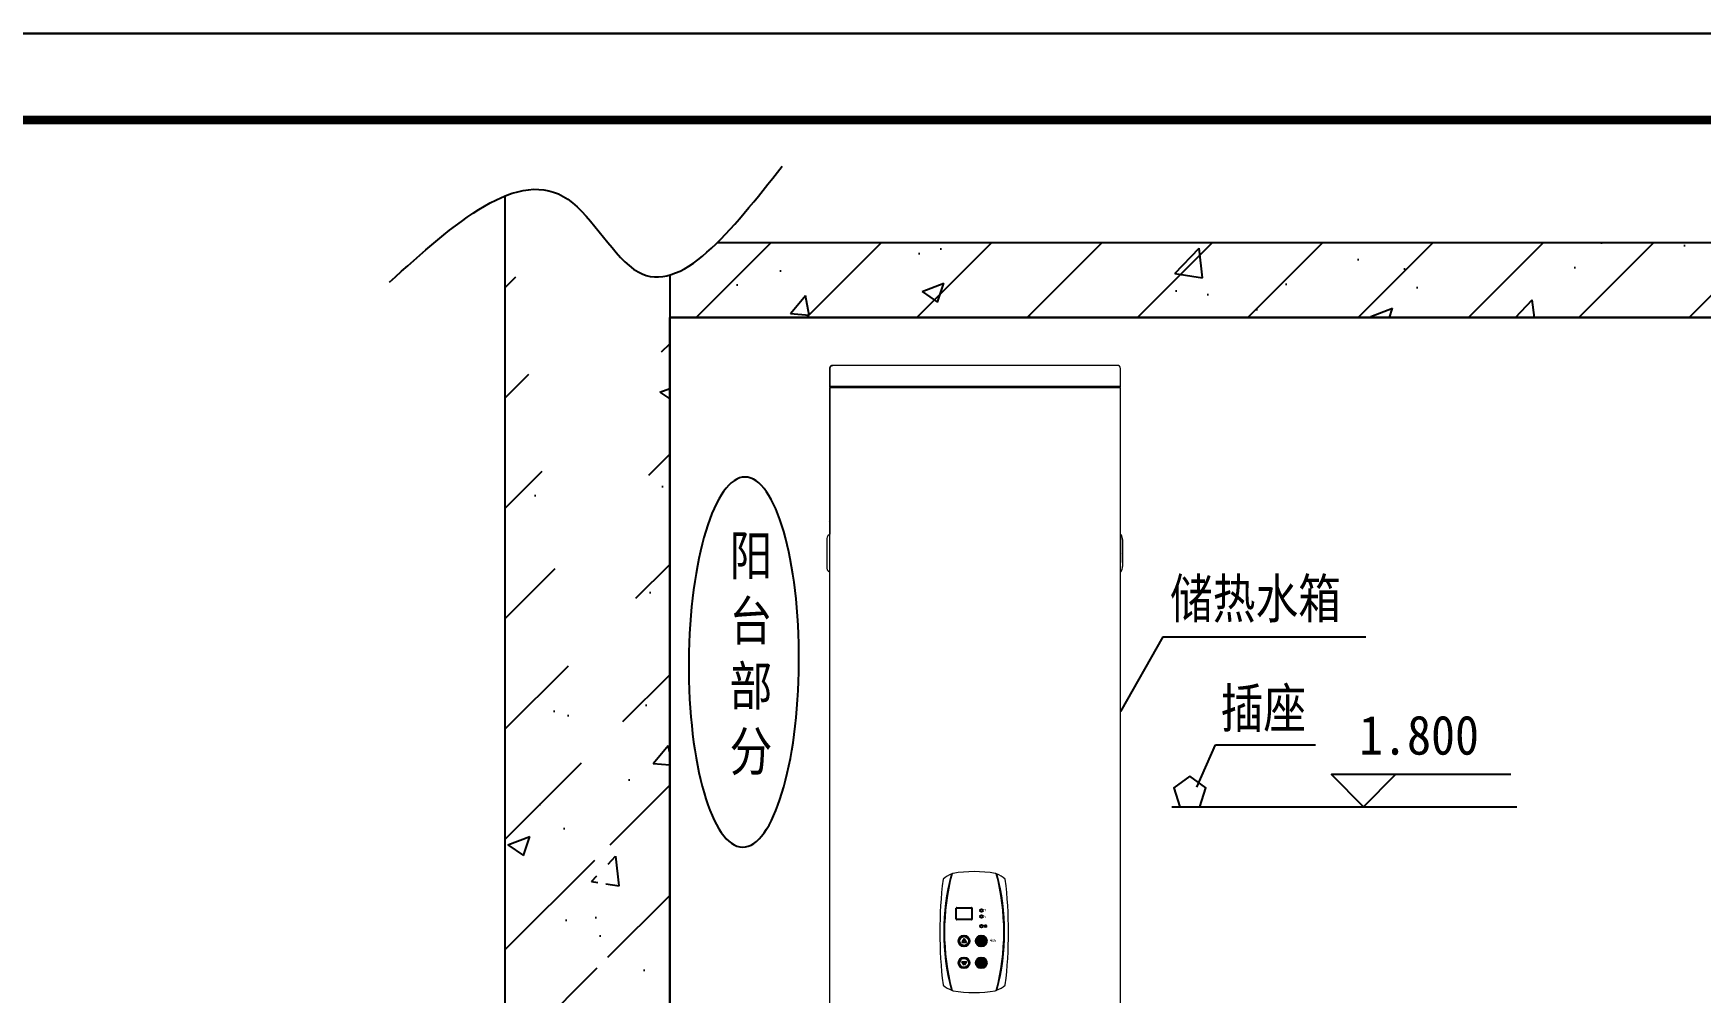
# Model space of a CAD drawing. Extents: x 27938 to 1507990, y 110129 to 923079.
# Drawn here: x 655315 to 674544, y 458590 to 469657 of the extents above; entities that cross this region are included whole.
import ezdxf

# ---------------------------------------------------------------- set-up
doc = ezdxf.new("R2010")
doc.units = 0
doc.header["$LTSCALE"] = 1000
doc.header["$MEASUREMENT"] = 0
doc.linetypes.add('DASH', pattern=[0.35, 0.25, -0.1])
for name, color, linetype in [('100L夹套一键通外壳-GMO', 7, 'Continuous'), ('AXIS', 3, 'Continuous'), ('TWT_TEXT', 7, 'Continuous'), ('图框', 140, 'Continuous'), ('太阳能', 252, 'Continuous'), ('实线层', 7, 'Continuous'), ('显示器外壳', 7, 'Continuous'), ('灌液口封盖', 7, 'Continuous'), ('立式GL10015DBJ外壳', 7, 'Continuous'), ('装饰圈', 7, 'Continuous'), ('装饰面板', 7, 'Continuous')]:
    doc.layers.add(name, color=color, linetype=linetype)
doc.layers.add('CAXA0', color=7, linetype='Continuous', lineweight=70)
doc.layers.add('yichutu', color=7, linetype='Continuous', true_color=0xffffff, plot=False)
doc.styles.add('_TWT_DIM', font='', dxfattribs={"width": 0.8, "height": 3.5})
doc.styles.add('字高3.5', font='', dxfattribs={"height": 3})
doc.styles.get('_TWT_DIM').set_extended_font_data('FangSong_GB2312')
doc.styles.get('字高3.5').set_extended_font_data('SimSun')
pattern_1 = [(45, (496444.7, 355869.1), (-636.396, 636.396), []), (50, (496444.7, 355869), (2582.137, -225.908), [270, -2970]), (355, (496444.7, 355869), (-499.505, 2707.892), [216, -2376]), (100.4514, (496659.9, 355850.3), (2082.634, 2481.982), [229.465, -2524.11]), (46.1842, (496444.7, 356589), (3842.07, -595.87), [405, -4455]), (96.6356, (496765, 356539.4), (3364.786, 3506.824), [344.2, -3786.17]), (351.1842, (496444.7, 356589), (3364.78, 3506.83), [324, -3564]), (21, (496804.7, 356409), (2148.865, -1449.428), [270, -2970]), (326, (496804.7, 356409), (875.935, 2610.54), [216, -2376]), (71.4514, (496983.8, 356288.3), (3024.8, 1161.11), [229.465, -2524.11]), (37.5, (496444.7, 355869.1), (43.7755, 1198.418), [0, -2347.2, 0, -2412, 0, -2385]), (7.5, (496444.7, 355869.1), (947.05, 1419.882), [0, -1375.2, 0, -2293.2, 0, -909]), (327.5, (495641.9, 355869.1), (1921.7608, -81.1975), [0, -900, 0, -2808, 0, -3726]), (317.5, (495281.9, 355869.1), (2099.47, 360.378), [0, -1170, 0, -1864.8, 0, -2646])]

# ---------------------------------------------------------------- blocks, each defined once
blk = doc.blocks.new('TK')
at = {"layer": '图框'}
blk.add_lwpolyline([(465375, 548714), (549475, 548714), (549475, 489314), (465375, 489314)], close=True, dxfattribs=at)
blk.add_lwpolyline([(465375, 548714), (549475, 548714), (549475, 489314), (465375, 489314)], close=True, dxfattribs=at)
at = {"layer": '图框', "const_width": 100}
blk.add_lwpolyline([(548475, 490314), (548475, 547714), (467875, 547714), (467875, 490314)], close=True, dxfattribs=at)
blk = doc.blocks.new('yct-841-594-84100-59399.9999999999-100-1000.0')
at = {"layer": 'yichutu', "color": 7, "true_color": 0xffffff}
blk.add_lwpolyline([(0, 0), (0, 59400), (84100, 59400), (84100, 0)], close=True, dxfattribs=at)

msp = doc.modelspace()

# ---------------------------------------------------------------- hatches: boundary and pattern name
at = {"layer": '100L夹套一键通外壳-GMO', "linetype": 'Continuous'}
h = msp.add_hatch(color=256, dxfattribs=at)
h.dxf.hatch_style = 1
h.paths.add_polyline_path([(666048.9, 459213.2), (666025.5, 459172.7), (666072.3, 459172.7)])
h.paths.add_polyline_path([(666072.3, 458947.7), (666025.5, 458947.7), (666048.9, 458907.2)])
h = msp.add_hatch(color=256, dxfattribs=at)
h.dxf.hatch_style = 1
h.paths.add_polyline_path([(666309.9, 459186.2, 1), (666183.9, 459186.2, 1)])
h = msp.add_hatch(color=256, dxfattribs=at)
h.dxf.hatch_style = 1
h.paths.add_polyline_path([(666309.9, 458934.2, 1), (666183.9, 458934.2, 1)])
at = {"layer": '实线层', "lineweight": -2}
h = msp.add_hatch(dxfattribs=at)
h.set_pattern_fill('钢筋混凝土', color=256, scale=360)
h.set_pattern_definition(pattern_1)
edge = h.paths.add_edge_path()
edge.add_line((662654.2, 466868.4), (662654.2, 453730.4))
edge.add_line((660753.4, 467780.6), (660753.4, 455123.1))
edge.add_line((660753.4, 455123.1), (660753.4, 453047.6))
edge.add_line((660753.4, 453047.6), (662654.2, 453730.4))
edge.add_line((660753.4, 452583), (660753.4, 445638.8))
edge.add_line((662654.2, 453265.7), (662654.2, 441403.2))
edge.add_line((660753.4, 452583), (662654.2, 453265.7))
edge.add_line((660753.4, 442285.7), (660753.4, 448707.5))
h = msp.add_hatch(dxfattribs=at)
h.set_pattern_fill('钢筋混凝土', color=256, scale=360)
h.set_pattern_definition(pattern_1)
edge = h.paths.add_edge_path()
edge.add_line((663205.5, 467245.1), (676150.6, 467245.1))
edge.add_line((676150.6, 467245.1), (676150.6, 466379.6))
edge.add_line((676150.6, 466379.6), (662654.2, 466379.6))
at = {"layer": '立式GL10015DBJ外壳', "lineweight": 0}
h = msp.add_hatch(dxfattribs=at)
h.set_pattern_fill('LINE', color=0, scale=115.079139, angle=45, style=0)
h.set_pattern_definition([(45, (661091.37, 455562.7), (-258.36, 258.36), [])])
edge = h.paths.add_edge_path()
edge.add_line((664498, 465567.6), (664498, 463877.4))
edge.add_spline(control_points=[(664498, 463877.4), (664499.2, 463878.5), (664500.4, 463879.7), (664501.6, 463880.9)], knot_values=[0.3947288, 0.3947288, 0.3947288, 0.3947288, 0.3951256, 0.3951256, 0.3951256, 0.3951256], degree=3, periodic=0)
edge.add_line((664501.6, 463880.9), (664501.6, 465567.6))
edge.add_spline(control_points=[(664501.6, 465567.6), (664501.6, 465568.6), (664502, 465569.5), (664503.4, 465570.9), (664504.3, 465571.2), (664505.2, 465571.2)], knot_values=[0, 0, 0, 0, 0.5, 0.5, 1, 1, 1, 1], degree=3, periodic=0)
edge.add_line((664505.2, 465571.2), (664520.4, 465571.2))
edge.add_spline(control_points=[(664520.4, 465571.2), (664521.3, 465571.2), (664522.3, 465571.4), (664524, 465572.1), (664524.8, 465572.7), (664526.2, 465574), (664526.7, 465574.8), (664527.5, 465576.5), (664527.6, 465577.5), (664527.6, 465578.4)], knot_values=[0, 0, 0, 0, 0.25, 0.25, 0.5, 0.5, 0.75, 0.75, 1, 1, 1, 1], degree=3, periodic=0)
edge.add_line((664527.6, 465578.4), (664527.6, 465607.9))
edge.add_spline(control_points=[(664527.6, 465607.9), (664527.7, 465609.4), (664527.4, 465610.9), (664525.9, 465613.4), (664524.8, 465614.4), (664523.4, 465615)], knot_values=[0, 0, 0, 0, 0.5, 0.5, 1, 1, 1, 1], degree=3, periodic=0)
edge.add_line((664523.4, 465615), (664517.9, 465617.6))
edge.add_spline(control_points=[(664517.9, 465617.6), (664517.3, 465617.8), (664516.9, 465618.3), (664516.4, 465619.5), (664516.4, 465620.1), (664516.7, 465620.7)], knot_values=[0, 0, 0, 0, 0.5, 0.5, 1, 1, 1, 1], degree=3, periodic=0)
edge.add_spline(control_points=[(664516.7, 465620.7), (664528.5, 465647.9), (664540.3, 465675.1), (664552.2, 465702.3)], knot_values=[0, 0, 0, 0, 1, 1, 1, 1], degree=3, periodic=0)
edge.add_line((664552.2, 465702.3), (664548.8, 465703.8))
edge.add_spline(control_points=[(664548.8, 465703.8), (664537, 465676.6), (664525.2, 465649.4), (664513.4, 465622.1)], knot_values=[0, 0, 0, 0, 1, 1, 1, 1], degree=3, periodic=0)
edge.add_spline(control_points=[(664513.4, 465622.1), (664513.1, 465621.4), (664512.9, 465620.7), (664512.9, 465619.1), (664513, 465618.3), (664513.6, 465616.9), (664514, 465616.2), (664515, 465615.1), (664515.7, 465614.6), (664516.4, 465614.3)], knot_values=[0, 0, 0, 0, 0.25, 0.25, 0.5, 0.5, 0.75, 0.75, 1, 1, 1, 1], degree=3, periodic=0)
edge.add_line((664516.4, 465614.3), (664521.9, 465611.8))
edge.add_spline(control_points=[(664521.9, 465611.8), (664522.5, 465611.5), (664523.1, 465611), (664523.8, 465609.9), (664524, 465609.2), (664524, 465608.5)], knot_values=[0, 0, 0, 0, 0.5, 0.5, 1, 1, 1, 1], degree=3, periodic=0)
edge.add_line((664524, 465608.5), (664524, 465578.4))
edge.add_spline(control_points=[(664524, 465578.4), (664524, 465577.5), (664523.6, 465576.5), (664522.3, 465575.2), (664521.4, 465574.8), (664520.4, 465574.8)], knot_values=[0, 0, 0, 0, 0.5, 0.5, 1, 1, 1, 1], degree=3, periodic=0)
edge.add_line((664520.4, 465574.8), (664505.2, 465574.8))
edge.add_spline(control_points=[(664505.2, 465574.8), (664504.3, 465574.8), (664503.4, 465574.6), (664501.6, 465573.9), (664500.8, 465573.4), (664499.5, 465572.1), (664498.9, 465571.3), (664498.2, 465569.5), (664498, 465568.6), (664498, 465567.6)], knot_values=[0, 0, 0, 0, 0.25, 0.25, 0.5, 0.5, 0.75, 0.75, 1, 1, 1, 1], degree=3, periodic=0)

# ---------------------------------------------------------------- linework, layer by layer
at = {"color": 0, "lineweight": -3, "ltscale": 9}
msp.add_line((668733.2, 460961.7), (668950.2, 461447.6), dxfattribs=at)
at = {"color": 0, "ltscale": 9}
msp.add_line((668950.2, 461447.6), (670103.7, 461447.6), dxfattribs=at)
at = {"color": 0, "linetype": 'ByBlock', "lineweight": -3, "ltscale": 0.3}
msp.add_lwpolyline([(663205.5, 467245.1), (676150.6, 467245.1), (676150.6, 466379.6), (662654.2, 466379.6)], dxfattribs=at)
msp.add_lwpolyline([(668653.8, 461088.7), (668468.2, 460953.9), (668539.1, 460735.7), (668768.5, 460735.7), (668839.4, 460953.9)], close=True, dxfattribs=at)
at = {"layer": '100L夹套一键通外壳-GMO', "linetype": 'Continuous'}
for p, q in [((665959.7, 459439.3), (665959.7, 459565.3)), ((665964.2, 459569.8), (666135.2, 459569.8)), ((666135.2, 459434.8), (665964.2, 459434.8)), ((666139.7, 459565.3), (666139.7, 459439.3)), ((666247.3, 459214), (666247.3, 459190.3)), ((666284.6, 459358), (666277.1, 459358)), ((666302.6, 459367), (666293.6, 459367)), ((666302.6, 459349), (666293.6, 459349)), ((666302.6, 459367), (666302.6, 459349)), ((666302.6, 459364), (666310.1, 459364)), ((666302.6, 459358), (666314, 459358)), ((666302.6, 459352), (666310.1, 459352))]:
    msp.add_line(p, q, dxfattribs=at)
for points in [[(666048.9, 459213.2), (666025.5, 459172.7), (666072.3, 459172.7)], [(666048.9, 458907.2), (666025.5, 458947.7), (666072.3, 458947.7)]]:
    msp.add_lwpolyline(points, close=True, dxfattribs=at)
for centre, radius in [((666250.7, 459538.8), 15.8), ((666250.7, 459467.6), 15.8), ((666048.9, 459186.2), 63), ((666048.9, 459186.2), 54), ((666246.9, 459186.2), 63), ((666250.7, 459357.3), 15.8), ((666048.9, 458934.2), 63), ((666048.9, 458934.2), 54), ((666246.9, 458934.2), 63)]:
    msp.add_circle(centre, radius, dxfattribs=at)
at = {"layer": '100L夹套一键通外壳-GMO', "color": 0, "lineweight": 0}
msp.add_arc((665881.5, 459837.8), 11.2, 244.98027, 255.93225, dxfattribs=at)
at = {"layer": '100L夹套一键通外壳-GMO', "linetype": 'Continuous'}
for centre, radius, start, end in [((665964.2, 459565.3), 4.5, 90, 180), ((665964.2, 459439.3), 4.5, 180, 270), ((666135.2, 459565.3), 4.5, 0, 90), ((666135.2, 459439.3), 4.5, 270, 0), ((666247.3, 459187.3), 14.1, 116.60836, 270), ((666247.3, 459187.3), 14.1, 270, 63.39164), ((666293.6, 459358), 9, 90, 270)]:
    msp.add_arc(centre, radius, start, end, dxfattribs=at)
at = {"layer": 'AXIS', "color": 0}
msp.add_line((668341.7, 462695.5), (667854.1, 461833.7), dxfattribs=at)
at = {"layer": 'AXIS', "color": 0, "lineweight": -3}
msp.add_line((668341.7, 462695.5), (670684.1, 462695.5), dxfattribs=at)
at = {"layer": 'CAXA0', "color": 0, "lineweight": 0}
for p, q in [((664498, 465790.9), (664498, 465582.4)), ((664501.6, 465790.9), (664501.6, 465582.4)), ((664948.8, 465826.9), (664534.2, 465826.9)), ((665065.5, 465826.9), (664948.8, 465826.9)), ((667275.7, 465826.9), (665066.5, 465826.9)), ((667393.3, 465826.9), (667276.5, 465826.9)), ((667691.8, 465826.9), (667393.3, 465826.9)), ((667818.1, 465826.9), (667691.8, 465826.9)), ((667854.1, 465582.4), (667854.1, 465790.9)), ((664498, 465567.6), (664498, 463877.4)), ((667854.1, 465582.4), (664501.6, 465582.4)), ((664508.2, 465582.4), (664501.6, 465582.4)), ((667854.1, 465567.6), (664501.6, 465567.6)), ((664668.1, 465567.6), (664501.6, 465567.6)), ((664501.6, 465567.6), (664501.6, 463880.9)), ((664505.2, 465575), (667846.9, 465575.2)), ((667854.1, 457898.3), (667854.1, 465567.6)), ((664486.1, 464030.1), (664486.4, 464030.1)), ((664464.8, 463812.5), (664464.8, 463503)), ((664498, 463877.4), (664498, 457632.8)), ((667854.6, 463868.5), (667850.8, 463446.9)), ((667854.6, 463875.7), (667854.4, 463875.7)), ((667876, 463816.1), (667876, 463506.6)), ((667876, 463769.2), (667876, 463661.3)), ((667876, 463553.4), (667876, 463661.3))]:
    msp.add_line(p, q, dxfattribs=at)
for centre, radius, start, end in [((667818.1, 465790.9), 36, 0, 90), ((664505.5, 465582.5), 7.49, 180.94095, 267.72784), ((664505.5, 465567.5), 7.49, 92.27216, 179.05905), ((667831.8, 465578.4), 3.6, 244.95395, 270), ((667846.9, 465582.4), 7.19, 270, 0), ((667846.9, 465567.6), 7.19, 0, 90), ((664529.2, 463818.5), 64.7, 125.48901, 185.34315), ((667854.6, 463868.5), 7.19, 30.18982, 90), ((667764.5, 463816.1), 111.5, 0, 30.18982), ((664516.8, 463495.1), 52.6, 171.37755, 246.4716)]:
    msp.add_arc(centre, radius, start, end, dxfattribs=at)
for points in [[(664534.2, 465826.9), (664531.8, 465826.9), (664529.4, 465826.7), (664524.8, 465825.8), (664522.6, 465825.1), (664518.2, 465823.3), (664516.1, 465822.2), (664512.2, 465819.6), (664510.3, 465818.1), (664507, 465814.7), (664505.5, 465812.9), (664502.8, 465809), (664501.7, 465806.9), (664499.9, 465802.6), (664499.2, 465800.3), (664498.2, 465795.6), (664498, 465793.3), (664498, 465790.9)], [(664534.2, 465823.3), (664532.1, 465823.3), (664529.9, 465823.1), (664525.8, 465822.3), (664523.7, 465821.7), (664519.8, 465820.1), (664517.9, 465819.1), (664514.4, 465816.7), (664512.7, 465815.4), (664509.7, 465812.4), (664508.3, 465810.7), (664506, 465807.2), (664504.9, 465805.3), (664503.3, 465801.4), (664502.7, 465799.3), (664501.8, 465795.2), (664501.6, 465793.1), (664501.6, 465790.9)]]:
    msp.add_open_spline(points, degree=3, knots=[0, 0, 0, 0, 0.125, 0.125, 0.25, 0.25, 0.375, 0.375, 0.5, 0.5, 0.625, 0.625, 0.75, 0.75, 0.875, 0.875, 1, 1, 1, 1], dxfattribs=at)
msp.add_open_spline([(664491.6, 463871.1), (664491.6, 463871.1), (664494.9, 463874.4), (664501.6, 463880.9)], degree=3, dxfattribs=at)
at = {"layer": 'TWT_TEXT', "color": 0}
msp.add_line((668446.2, 460735.7), (672422.4, 460735.7), dxfattribs=at)
msp.add_lwpolyline([(672356.5, 461105.2), (670286.8, 461105.2), (670656.3, 460735.7), (671025.8, 461105.2)], dxfattribs=at)
at = {"layer": '太阳能', "color": 0, "linetype": 'ByBlock', "lineweight": -3, "ltscale": 100}
for p, q in [((660753.4, 467780.6), (660753.4, 442285.7)), ((662654.2, 466868.4), (662654.2, 453730.4))]:
    msp.add_line(p, q, dxfattribs=at)
at = {"layer": '太阳能', "color": 0, "linetype": 'DASH', "lineweight": -3, "ltscale": 400}
msp.add_lwpolyline([(662654.2, 466379.6), (676150.6, 466379.6), (676150.6, 454387.8), (662654.2, 454387.8)], close=True, dxfattribs=at)
at = {"layer": '太阳能', "color": 0, "linetype": 'ByBlock', "lineweight": -3, "ltscale": 100, "extrusion": (0, 0, -1)}
msp.add_ellipse((663509.7, 462403.5), major_axis=(-14.5, -2134.7), ratio=0.2977205, dxfattribs=at)
at = {"layer": '太阳能', "color": 0, "linetype": 'ByBlock', "lineweight": -3, "ltscale": 100}
msp.add_spline([(659422.9, 466786.8), (661479.2, 467742.9), (662289.6, 466904.5), (663952.9, 468126.6)], degree=3, dxfattribs=at)
at = {"layer": '显示器外壳', "color": 0, "lineweight": 0}
for centre, radius, start, end in [((666452.4, 459815.4), 27, 90.04662, 100.18856), ((666452.4, 459815.4), 15.7, 90.00061, 92.66488), ((665886, 458754.5), 27, 253.15438, 270.04662)]:
    msp.add_arc(centre, radius, start, end, dxfattribs=at)
at = {"layer": '灌液口封盖', "color": 0, "lineweight": 0}
msp.add_line((667854.4, 463446.9), (667854.6, 463446.9), dxfattribs=at)
for centre, radius, start, end in [((667854.6, 463454.1), 7.19, 270, 329.81018), ((667764.5, 463506.6), 111.5, 329.81018, 0)]:
    msp.add_arc(centre, radius, start, end, dxfattribs=at)
at = {"layer": '装饰圈', "color": 0, "lineweight": 0}
for p, q in [((665906.5, 459961), (665910.3, 459962.4)), ((666420.9, 459962.4), (666424.8, 459961)), ((665910.3, 458616.4), (665906.5, 458617.8)), ((666424.8, 458617.8), (666420.9, 458616.4))]:
    msp.add_line(p, q, dxfattribs=at)
for centre, radius, start, end in [((670858.7, 459289.4), 5088.7, 173.12389, 186.87611), ((665811.1, 459898.1), 4.5, 132.03838, 173.12389), ((666012.8, 459674.4), 305.7, 110.34719, 132.03842), ((668454.3, 459289.4), 2639.2, 165.41857, 194.58097), ((668489.7, 459289.4), 2665.7, 165.37642, 194.62358), ((665911.1, 459950.5), 11.5, 113.39213, 162.95067), ((663841.6, 459289.4), 2665.7, 345.37642, 14.62358), ((666420.2, 459950.4), 11.5, 17.15907, 66.49325), ((666318.5, 459674.4), 305.7, 47.96161, 69.65155), ((663876.9, 459289.4), 2639.2, 345.41857, 14.58097), ((666520.1, 459898.1), 4.5, 6.87611, 47.96161), ((661472.6, 459289.4), 5088.7, 353.12389, 6.87611), ((665811.1, 458680.7), 4.5, 186.87611, 227.96162), ((666012.8, 458904.4), 305.7, 227.96162, 249.65156), ((665911.1, 458628.4), 11.5, 197.15907, 246.49326), ((666318.5, 458904.4), 305.7, 290.3472, 312.03843), ((666420.2, 458628.3), 11.5, 293.39214, 342.95067), ((666520.1, 458680.7), 4.5, 312.03839, 353.12389)]:
    msp.add_arc(centre, radius, start, end, dxfattribs=at)
at = {"layer": '装饰面板', "color": 0, "lineweight": 0}
for centre, radius, start, end in [((666012.8, 459674.4), 305.7, 107.33672, 109.58145), ((666165.6, 458486.7), 1499.5, 80.63768, 99.36231), ((666318.5, 459674.4), 305.7, 70.41854, 72.66323), ((668489.7, 459289.4), 2665.7, 165.37642, 194.62358), ((663841.6, 459289.4), 2665.7, 345.37642, 14.62358), ((666012.8, 458904.4), 305.7, 250.41855, 252.66328), ((666165.6, 460092.1), 1499.5, 260.63769, 279.36232), ((666318.5, 458904.4), 305.7, 287.33677, 289.58146)]:
    msp.add_arc(centre, radius, start, end, dxfattribs=at)

# ---------------------------------------------------------------- block references
msp.add_blockref('TK', (141075.6, -79056.7))
at = {"layer": 'yichutu'}
msp.add_blockref('yct-841-594-84100-59399.9999999999-100-1000.0', (606450.6, 410257), dxfattribs=at)

# ---------------------------------------------------------------- texts
at = {"layer": '100L夹套一键通外壳-GMO', "linetype": 'Continuous', "char_height": 9, "width": 27, "attachment_point": 1, "style": '字高3.5'}
for s, insert in [('设定温度', (666277.1, 459553.7)), ('实际温度', (666277.1, 459478.7))]:
    msp.add_mtext(s, dxfattribs=dict(at, insert=insert))
at = {"layer": '100L夹套一键通外壳-GMO', "linetype": 'Continuous', "char_height": 27, "attachment_point": 1, "style": '字高3.5'}
for s, insert in [('电源\\P  ', (666343.2, 459207.2)), ('即热', (666214.6, 458953.2))]:
    msp.add_mtext(s, dxfattribs=dict(at, insert=insert))
at = {"layer": 'TWT_TEXT', "color": 0, "style": '_TWT_DIM', "width": 0.9}
msp.add_text('1.800', height=451.72, dxfattribs=at).set_placement((670605.3, 461336.4))
at = {"layer": 'TWT_TEXT', "color": 0, "attachment_point": 1, "style": '_TWT_DIM'}
for s, insert, char_height, width in [('阳\\P台\\P部\\P分', (663344.8, 463859.7), 451.7, 83304.574), ('{\\fFangSong|b0|i0|c134|p49;储热水箱}', (668424.5, 463361.9), 451.721, 3489.128), ('{\\fFangSong|b0|i0|c134|p49;插座}', (669008.1, 462098.3), 451.721, 3489.128)]:
    msp.add_mtext(s, dxfattribs=dict(at, insert=insert, char_height=char_height, width=width))

doc.saveas('drawing.dxf')
